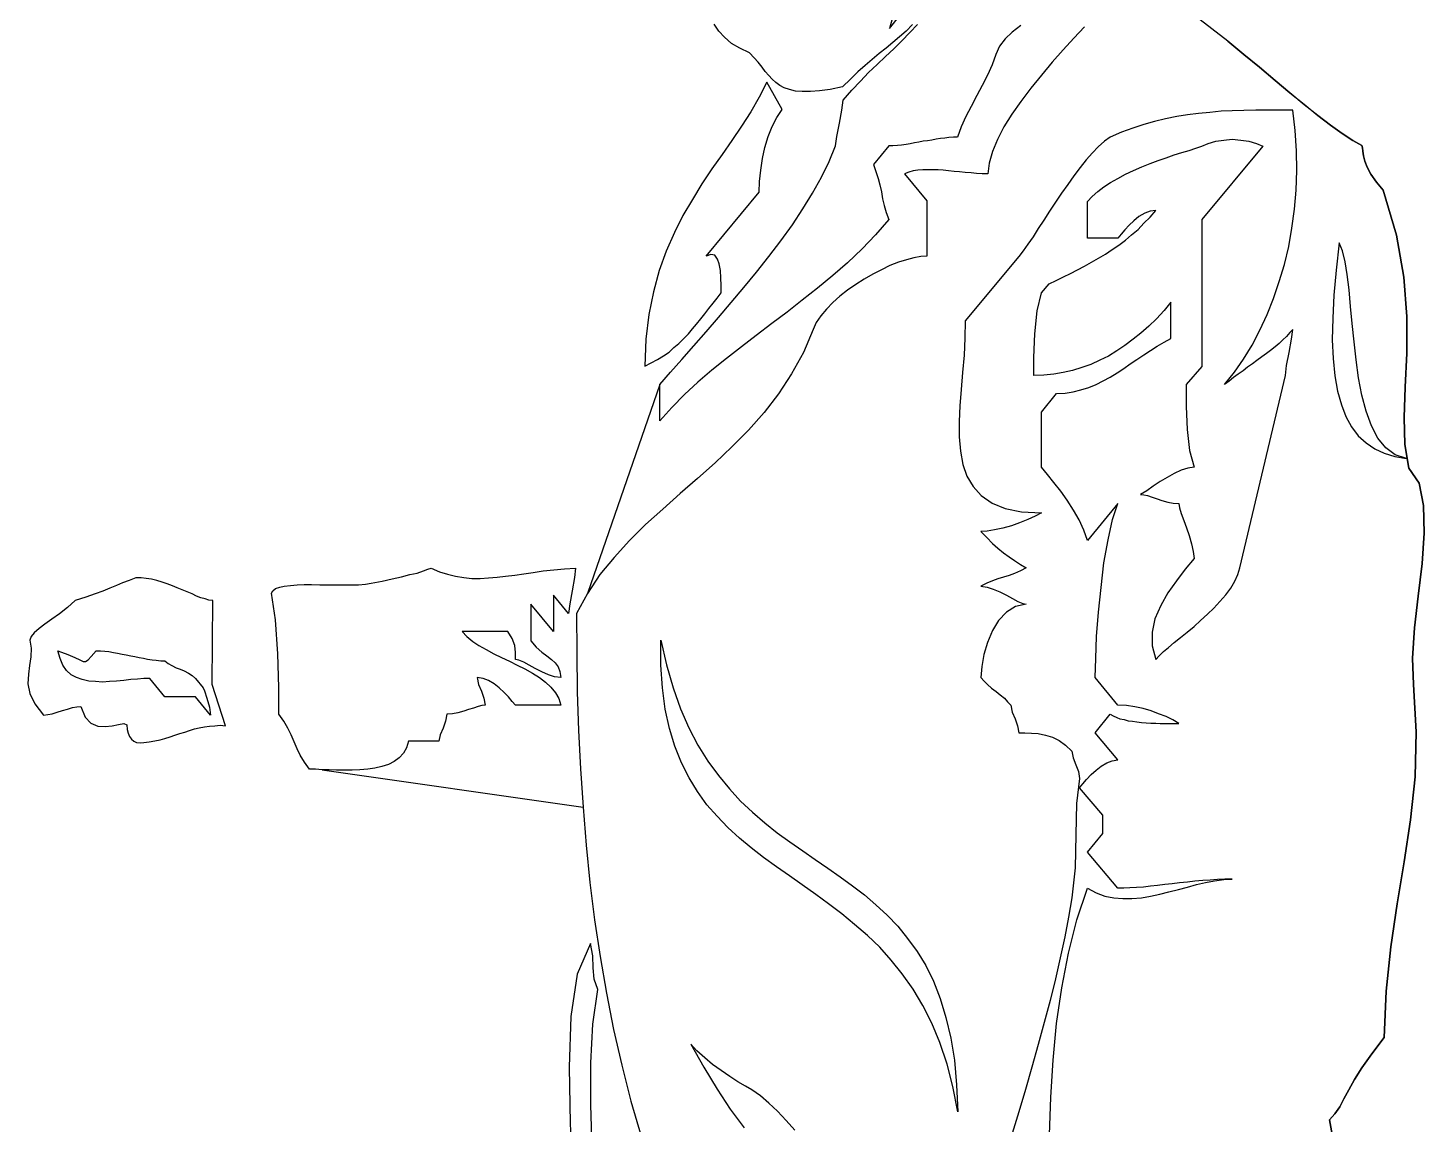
# Model space of a CAD drawing. Header units: millimetres. Extents: x -1621.3 to -1620.64, y 1857.51 to 1859.27.
# Drawn here: x -1621.296 to -1620.636, y 1858.482 to 1859 of the extents above; entities that cross this region are included whole.
import ezdxf

# ---------------------------------------------------------------- set-up
doc = ezdxf.new("R2010")
doc.units = ezdxf.units.MM
doc.header["$LTSCALE"] = 10
doc.layers.add('Humanos', color=2, linetype='Continuous')

msp = doc.modelspace()

# ---------------------------------------------------------------- linework, layer by layer
at = {"layer": 'Humanos'}
for p, q in [((-1620.9969, 1858.83124), (-1621.03113, 1858.73244)), ((-1621.15657, 1858.6492), (-1621.03326, 1858.6315))]:
    msp.add_line(p, q, dxfattribs=at)
for points in [[(-1620.88585, 1859.00861), (-1620.88837, 1858.99947), (-1620.88351, 1859.0057)], [(-1620.67677, 1858.46385), (-1620.68047, 1858.48369), (-1620.67793, 1858.48661), (-1620.6756, 1858.48991), (-1620.67365, 1858.49361), (-1620.67132, 1858.49789), (-1620.6686, 1858.50275), (-1620.6651, 1858.50839), (-1620.66044, 1858.515), (-1620.6546, 1858.52259), (-1620.65362, 1858.54456), (-1620.65149, 1858.56557), (-1620.64837, 1858.58579), (-1620.64507, 1858.60563), (-1620.64215, 1858.62547), (-1620.64001, 1858.64589), (-1620.63943, 1858.66709), (-1620.64079, 1858.68945), (-1620.64118, 1858.70191), (-1620.64021, 1858.7163), (-1620.63845, 1858.73128), (-1620.6367, 1858.74664), (-1620.63573, 1858.76103), (-1620.63593, 1858.77406), (-1620.63806, 1858.78456), (-1620.64293, 1858.79176), (-1620.64487, 1858.80284), (-1620.64507, 1858.81568), (-1620.64468, 1858.83007), (-1620.6439, 1858.84602), (-1620.6439, 1858.86333), (-1620.64527, 1858.882), (-1620.64876, 1858.90184), (-1620.65499, 1858.92304), (-1620.65829, 1858.92693), (-1620.66082, 1858.93062), (-1620.66257, 1858.93393), (-1620.66373, 1858.93685), (-1620.66432, 1858.93937), (-1620.66471, 1858.94152), (-1620.66491, 1858.94307), (-1620.6651, 1858.94424), (-1620.66938, 1858.94657), (-1620.67443, 1858.94987), (-1620.67988, 1858.95377), (-1620.68591, 1858.95843), (-1620.69233, 1858.96349), (-1620.69913, 1858.96913), (-1620.70614, 1858.97496), (-1620.71352, 1858.98119), (-1620.72092, 1858.98722), (-1620.7285, 1858.99344), (-1620.73609, 1858.99928), (-1620.74367, 1859.00511)], [(-1620.79619, 1859.00025), (-1620.80124, 1858.995), (-1620.8063, 1858.98936), (-1620.81155, 1858.98352), (-1620.81661, 1858.9775), (-1620.82166, 1858.97127), (-1620.82633, 1858.96505), (-1620.83061, 1858.95902), (-1620.8343, 1858.95299), (-1620.83742, 1858.94696), (-1620.83975, 1858.94132), (-1620.84131, 1858.93588), (-1620.84189, 1858.93082), (-1620.84461, 1858.93082), (-1620.84734, 1858.93102), (-1620.84987, 1858.93121), (-1620.85259, 1858.9314), (-1620.85531, 1858.93179), (-1620.85784, 1858.93199), (-1620.86056, 1858.93218), (-1620.86309, 1858.93257), (-1620.86543, 1858.93276), (-1620.86795, 1858.93276), (-1620.87029, 1858.93276), (-1620.87262, 1858.93276), (-1620.87496, 1858.93257), (-1620.87729, 1858.93218), (-1620.87923, 1858.9316), (-1620.88137, 1858.93082), (-1620.87068, 1858.91798), (-1620.87068, 1858.89192), (-1620.87359, 1858.89173), (-1620.8769, 1858.89115), (-1620.8804, 1858.89017), (-1620.88409, 1858.889), (-1620.88818, 1858.88745), (-1620.89226, 1858.8855), (-1620.89635, 1858.88336), (-1620.90043, 1858.88103), (-1620.90432, 1858.8785), (-1620.90821, 1858.87578), (-1620.91191, 1858.87305), (-1620.91522, 1858.86994), (-1620.91813, 1858.86683), (-1620.92085, 1858.86372), (-1620.92299, 1858.86061), (-1620.92455, 1858.8573), (-1620.92902, 1858.84641), (-1620.93466, 1858.8363), (-1620.94089, 1858.82677), (-1620.94769, 1858.81801), (-1620.95509, 1858.80965), (-1620.96286, 1858.80187), (-1620.97084, 1858.79428), (-1620.9792, 1858.7869), (-1620.98737, 1858.7797), (-1620.99554, 1858.77231), (-1621.0037, 1858.76511), (-1621.01129, 1858.75753), (-1621.01848, 1858.74955), (-1621.0253, 1858.74139), (-1621.03113, 1858.73244), (-1621.03638, 1858.7231), (-1621.03619, 1858.70443), (-1621.03599, 1858.68596), (-1621.03541, 1858.66767), (-1621.03444, 1858.64958), (-1621.03326, 1858.6315), (-1621.03171, 1858.61361), (-1621.02997, 1858.59591), (-1621.02782, 1858.57821), (-1621.0251, 1858.5609), (-1621.02218, 1858.54359), (-1621.01887, 1858.52648), (-1621.01499, 1858.50955), (-1621.01071, 1858.49263), (-1621.00585, 1858.4761)], [(-1620.82633, 1859.00084), (-1620.83042, 1858.99772), (-1620.83372, 1858.99461), (-1620.83645, 1858.99111), (-1620.83819, 1858.98722), (-1620.83995, 1858.98236), (-1620.84208, 1858.9775), (-1620.84461, 1858.97263), (-1620.84714, 1858.96777), (-1620.84987, 1858.96271), (-1620.85239, 1858.95785), (-1620.85453, 1858.95299), (-1620.85628, 1858.94813), (-1620.85822, 1858.94813), (-1620.86037, 1858.94793), (-1620.86231, 1858.94774), (-1620.86426, 1858.94754), (-1620.8664, 1858.94716), (-1620.86834, 1858.94677), (-1620.87048, 1858.94638), (-1620.87242, 1858.94619), (-1620.87457, 1858.9458), (-1620.87651, 1858.9454), (-1620.87865, 1858.94501), (-1620.8806, 1858.94462), (-1620.88273, 1858.94443), (-1620.88468, 1858.94424), (-1620.88682, 1858.94404), (-1620.88876, 1858.94404), (-1620.89596, 1858.93529), (-1620.89479, 1858.93199), (-1620.89382, 1858.92868), (-1620.89304, 1858.92557), (-1620.89226, 1858.92226), (-1620.89168, 1858.91895), (-1620.8909, 1858.91584), (-1620.88993, 1858.91254), (-1620.88876, 1858.90923), (-1620.89499, 1858.90204), (-1620.9014, 1858.89542), (-1620.90821, 1858.88881), (-1620.91522, 1858.88278), (-1620.92241, 1858.87675), (-1620.92961, 1858.87111), (-1620.9368, 1858.86547), (-1620.94399, 1858.86002), (-1620.95139, 1858.85438), (-1620.95839, 1858.84913), (-1620.96539, 1858.84349), (-1620.97239, 1858.83805), (-1620.979, 1858.83241), (-1620.98523, 1858.82657), (-1620.99126, 1858.82035), (-1620.9969, 1858.81412), (-1620.9969, 1858.83124), (-1620.99184, 1858.83708), (-1620.98659, 1858.8431), (-1620.98095, 1858.84952), (-1620.97512, 1858.85614), (-1620.96928, 1858.86294), (-1620.96325, 1858.86994), (-1620.95722, 1858.87714), (-1620.95119, 1858.88433), (-1620.94536, 1858.89173), (-1620.93972, 1858.89911), (-1620.93427, 1858.9067), (-1620.92941, 1858.91428), (-1620.92475, 1858.92168), (-1620.92047, 1858.92926), (-1620.91696, 1858.93666), (-1620.91385, 1858.94404), (-1620.91327, 1858.94852), (-1620.9121, 1858.95474), (-1620.91094, 1858.96097), (-1620.91035, 1858.96563), (-1620.90627, 1858.9703), (-1620.90218, 1858.97457), (-1620.89829, 1858.97866), (-1620.89421, 1858.98255), (-1620.89032, 1858.98625), (-1620.88643, 1858.98994), (-1620.88254, 1858.99364), (-1620.87884, 1858.99753), (-1620.87515, 1859.00142)], [(-1620.87748, 1859.00142), (-1620.8806, 1858.9983), (-1620.8837, 1858.99558), (-1620.88682, 1858.99286), (-1620.88993, 1858.99014), (-1620.89323, 1858.98761), (-1620.89654, 1858.98488), (-1620.89985, 1858.98197), (-1620.90335, 1858.97905), (-1620.90685, 1858.97555), (-1620.91055, 1858.97186), (-1620.91638, 1858.97069), (-1620.92144, 1858.9701), (-1620.92572, 1858.96971), (-1620.92961, 1858.96971), (-1620.93291, 1858.96991), (-1620.93564, 1858.97069), (-1620.93816, 1858.97147), (-1620.9403, 1858.97263), (-1620.94205, 1858.97399), (-1620.9438, 1858.97555), (-1620.94536, 1858.9773), (-1620.94711, 1858.97924), (-1620.94866, 1858.98119), (-1620.95042, 1858.98352), (-1620.95236, 1858.98567), (-1620.9545, 1858.988), (-1620.95917, 1858.99014), (-1620.96305, 1858.99247), (-1620.96636, 1858.99539), (-1620.96908, 1858.9983), (-1620.97123, 1859.00161)], [(-1620.7285, 1858.99344), (-1620.7285, 1858.99344), (-1620.72092, 1858.98722), (-1620.71352, 1858.98119), (-1620.70614, 1858.97496), (-1620.69913, 1858.96913), (-1620.69233, 1858.96369), (-1620.68591, 1858.95843), (-1620.67988, 1858.95377), (-1620.67443, 1858.94987), (-1620.66938, 1858.94657), (-1620.6651, 1858.94424), (-1620.66491, 1858.94307), (-1620.66471, 1858.94152), (-1620.66432, 1858.93937), (-1620.66373, 1858.93685), (-1620.66257, 1858.93393), (-1620.66082, 1858.93062), (-1620.65829, 1858.92693), (-1620.65499, 1858.92304), (-1620.64876, 1858.90184), (-1620.64527, 1858.882), (-1620.6439, 1858.86333), (-1620.6439, 1858.84602), (-1620.64468, 1858.83007), (-1620.64507, 1858.81568), (-1620.64487, 1858.80284), (-1620.64293, 1858.79176), (-1620.63806, 1858.78456), (-1620.63593, 1858.77406), (-1620.63573, 1858.76103), (-1620.6367, 1858.74664), (-1620.63845, 1858.73128), (-1620.64021, 1858.7163), (-1620.64118, 1858.70191), (-1620.64079, 1858.68945), (-1620.63943, 1858.66709), (-1620.64001, 1858.64589), (-1620.64215, 1858.62547), (-1620.64507, 1858.60563), (-1620.64837, 1858.58579), (-1620.65149, 1858.56557), (-1620.65362, 1858.54456), (-1620.6546, 1858.52259), (-1620.66044, 1858.515), (-1620.6651, 1858.50839), (-1620.6686, 1858.50275), (-1620.67132, 1858.49789), (-1620.67365, 1858.49361), (-1620.6756, 1858.48991), (-1620.67793, 1858.48661), (-1620.68047, 1858.48369), (-1620.67677, 1858.46385)], [(-1620.94633, 1858.97419), (-1620.95003, 1858.96699), (-1620.95391, 1858.96018), (-1620.95839, 1858.95338), (-1620.96286, 1858.94657), (-1620.96753, 1858.93996), (-1620.97239, 1858.93315), (-1620.97706, 1858.92615), (-1620.98153, 1858.91876), (-1620.98601, 1858.91118), (-1620.99009, 1858.90301), (-1620.99398, 1858.89425), (-1620.99729, 1858.88511), (-1621.00001, 1858.875), (-1621.00215, 1858.8643), (-1621.00351, 1858.85263), (-1621.00409, 1858.83999), (-1621.00098, 1858.84155), (-1620.99806, 1858.8431), (-1620.99515, 1858.84485), (-1620.99262, 1858.84661), (-1620.99029, 1858.84874), (-1620.98795, 1858.85069), (-1620.98562, 1858.85302), (-1620.98348, 1858.85516), (-1620.98153, 1858.8575), (-1620.97959, 1858.85983), (-1620.97764, 1858.86236), (-1620.9757, 1858.86469), (-1620.97375, 1858.86722), (-1620.97181, 1858.86974), (-1620.96987, 1858.87208), (-1620.96792, 1858.87461), (-1620.96792, 1858.87811), (-1620.96811, 1858.88161), (-1620.96831, 1858.88511), (-1620.96889, 1858.88822), (-1620.96967, 1858.89056), (-1620.97103, 1858.89231), (-1620.97278, 1858.8927), (-1620.97512, 1858.89192), (-1620.95003, 1858.92207), (-1620.94983, 1858.92712), (-1620.94925, 1858.93257), (-1620.94847, 1858.93801), (-1620.9473, 1858.94326), (-1620.94575, 1858.94852), (-1620.9438, 1858.95318), (-1620.94166, 1858.95746), (-1620.93913, 1858.96116), (-1620.94633, 1858.97419)], [(-1620.69777, 1858.96097), (-1620.7038, 1858.96097), (-1620.70964, 1858.96097), (-1620.71528, 1858.96097), (-1620.72092, 1858.96077), (-1620.72636, 1858.96058), (-1620.73162, 1858.96038), (-1620.73706, 1858.95979), (-1620.74231, 1858.9594), (-1620.74756, 1858.95863), (-1620.75262, 1858.95785), (-1620.75787, 1858.95688), (-1620.76312, 1858.95552), (-1620.76818, 1858.95415), (-1620.77343, 1858.95241), (-1620.77868, 1858.95046), (-1620.78412, 1858.94813), (-1620.78685, 1858.94619), (-1620.78977, 1858.94365), (-1620.79249, 1858.94074), (-1620.79541, 1858.93743), (-1620.79832, 1858.93373), (-1620.80124, 1858.92984), (-1620.80416, 1858.92576), (-1620.80708, 1858.92168), (-1620.81, 1858.9174), (-1620.81272, 1858.91312), (-1620.81544, 1858.90884), (-1620.81816, 1858.90495), (-1620.8205, 1858.90106), (-1620.82302, 1858.89756), (-1620.82517, 1858.89445), (-1620.8273, 1858.89173), (-1620.85259, 1858.86139), (-1620.85278, 1858.85322), (-1620.85317, 1858.84505), (-1620.85395, 1858.83688), (-1620.85453, 1858.8289), (-1620.85512, 1858.82113), (-1620.85551, 1858.81373), (-1620.85551, 1858.80654), (-1620.85492, 1858.79973), (-1620.85375, 1858.79351), (-1620.85181, 1858.78787), (-1620.84889, 1858.78301), (-1620.84501, 1858.77873), (-1620.83995, 1858.77522), (-1620.83372, 1858.7727), (-1620.82594, 1858.77115), (-1620.81661, 1858.77056), (-1620.81952, 1858.769), (-1620.82302, 1858.76745), (-1620.82691, 1858.76589), (-1620.83081, 1858.76453), (-1620.83489, 1858.76336), (-1620.83877, 1858.76259), (-1620.84228, 1858.762), (-1620.8452, 1858.76181), (-1620.84247, 1858.75889), (-1620.83975, 1858.75617), (-1620.83722, 1858.75383), (-1620.8345, 1858.7517), (-1620.83178, 1858.74975), (-1620.82925, 1858.748), (-1620.82653, 1858.74625), (-1620.8238, 1858.74469), (-1620.82653, 1858.74314), (-1620.82925, 1858.74197), (-1620.83178, 1858.741), (-1620.8345, 1858.74022), (-1620.83722, 1858.73944), (-1620.83975, 1858.73847), (-1620.84247, 1858.7373), (-1620.8452, 1858.73594), (-1620.84228, 1858.73555), (-1620.83936, 1858.73458), (-1620.83625, 1858.73322), (-1620.83314, 1858.73166), (-1620.83022, 1858.7301), (-1620.82769, 1858.72874), (-1620.82536, 1858.72777), (-1620.8238, 1858.72738), (-1620.82886, 1858.72641), (-1620.83314, 1858.72369), (-1620.83683, 1858.71979), (-1620.83975, 1858.71493), (-1620.84208, 1858.70929), (-1620.84383, 1858.70365), (-1620.84481, 1858.69801), (-1620.8452, 1858.69276), (-1620.84364, 1858.69102), (-1620.84208, 1858.68945), (-1620.84014, 1858.68771), (-1620.838, 1858.68615), (-1620.83606, 1858.68459), (-1620.83411, 1858.68304), (-1620.83255, 1858.68129), (-1620.831, 1858.67973), (-1620.83042, 1858.67643), (-1620.82905, 1858.67331), (-1620.82789, 1858.67), (-1620.8273, 1858.6667), (-1620.82439, 1858.6667), (-1620.82128, 1858.66651), (-1620.81816, 1858.66632), (-1620.81466, 1858.66553), (-1620.81136, 1858.66456), (-1620.80824, 1858.66301), (-1620.80514, 1858.66087), (-1620.80221, 1858.65795), (-1620.80163, 1858.65483), (-1620.80027, 1858.65153), (-1620.7991, 1858.64842), (-1620.79852, 1858.64511), (-1620.80008, 1858.63325), (-1620.80027, 1858.61847), (-1620.80066, 1858.60291), (-1620.80221, 1858.58871), (-1620.80377, 1858.57957), (-1620.80552, 1858.57023), (-1620.80766, 1858.56031), (-1620.81, 1858.55039), (-1620.81252, 1858.54009), (-1620.81525, 1858.52978), (-1620.81816, 1858.51928), (-1620.82108, 1858.50858), (-1620.82419, 1858.49808), (-1620.8273, 1858.48758), (-1620.83042, 1858.47727)], [(-1620.81272, 1858.47669), (-1620.81213, 1858.49438), (-1620.81097, 1858.51189), (-1620.80941, 1858.5292), (-1620.80688, 1858.54612), (-1620.80377, 1858.56246), (-1620.79988, 1858.57821), (-1620.79483, 1858.59318), (-1620.79074, 1858.59105), (-1620.78666, 1858.58949), (-1620.78238, 1858.58871), (-1620.7781, 1858.58832), (-1620.77382, 1858.58832), (-1620.76934, 1858.58871), (-1620.76507, 1858.58949), (-1620.7606, 1858.59046), (-1620.75632, 1858.59144), (-1620.75184, 1858.5926), (-1620.74756, 1858.59377), (-1620.74328, 1858.59493), (-1620.739, 1858.59591), (-1620.73473, 1858.59669), (-1620.73045, 1858.59727), (-1620.72636, 1858.59746), (-1620.72987, 1858.59746), (-1620.73336, 1858.59727), (-1620.73687, 1858.59708), (-1620.74037, 1858.59688), (-1620.74406, 1858.59649), (-1620.74756, 1858.5961), (-1620.75126, 1858.59571), (-1620.75476, 1858.59532), (-1620.75826, 1858.59493), (-1620.76176, 1858.59454), (-1620.76507, 1858.59416), (-1620.76837, 1858.59377), (-1620.77168, 1858.59357), (-1620.77479, 1858.59338), (-1620.77771, 1858.59318), (-1620.78043, 1858.59318), (-1620.79483, 1858.6103), (-1620.78763, 1858.61905), (-1620.78763, 1858.6278), (-1620.79852, 1858.64064), (-1620.79696, 1858.64259), (-1620.79522, 1858.64453), (-1620.79307, 1858.64687), (-1620.79074, 1858.649), (-1620.7884, 1858.65095), (-1620.78569, 1858.65251), (-1620.78315, 1858.65348), (-1620.78043, 1858.65386), (-1620.79113, 1858.6667), (-1620.78412, 1858.67545), (-1620.78276, 1858.67467), (-1620.78102, 1858.6739), (-1620.77946, 1858.67331), (-1620.77751, 1858.67293), (-1620.77557, 1858.67234), (-1620.77362, 1858.67215), (-1620.77149, 1858.67176), (-1620.76934, 1858.67157), (-1620.76701, 1858.67137), (-1620.76487, 1858.67118), (-1620.76254, 1858.67118), (-1620.7604, 1858.67098), (-1620.75806, 1858.67098), (-1620.75593, 1858.67098), (-1620.75378, 1858.67098), (-1620.75165, 1858.67098), (-1620.75456, 1858.67273), (-1620.75768, 1858.67428), (-1620.76118, 1858.67565), (-1620.76468, 1858.67701), (-1620.76856, 1858.67818), (-1620.77246, 1858.67895), (-1620.77635, 1858.67953), (-1620.78043, 1858.67973), (-1620.79113, 1858.69276), (-1620.79094, 1858.70171), (-1620.79055, 1858.71221), (-1620.78957, 1858.72369), (-1620.7884, 1858.73535), (-1620.78704, 1858.74703), (-1620.7851, 1858.75792), (-1620.78296, 1858.76745), (-1620.78043, 1858.77503), (-1620.79483, 1858.75753), (-1620.79658, 1858.76239), (-1620.79871, 1858.76725), (-1620.80144, 1858.77192), (-1620.80435, 1858.77659), (-1620.80746, 1858.78087), (-1620.81077, 1858.78495), (-1620.81369, 1858.78865), (-1620.81661, 1858.79215), (-1620.81661, 1858.81821), (-1620.80941, 1858.82696), (-1620.80533, 1858.82716), (-1620.80163, 1858.82774), (-1620.79793, 1858.82871), (-1620.79424, 1858.82987), (-1620.79074, 1858.83124), (-1620.78743, 1858.83299), (-1620.78412, 1858.83474), (-1620.78082, 1858.83669), (-1620.77771, 1858.83882), (-1620.7746, 1858.84097), (-1620.77149, 1858.8431), (-1620.76818, 1858.84524), (-1620.76507, 1858.84738), (-1620.76196, 1858.84932), (-1620.75865, 1858.85128), (-1620.75535, 1858.85302), (-1620.75535, 1858.87014), (-1620.75865, 1858.86625), (-1620.76215, 1858.86236), (-1620.76585, 1858.85886), (-1620.76954, 1858.85555), (-1620.77323, 1858.85263), (-1620.77713, 1858.84971), (-1620.78102, 1858.84719), (-1620.78491, 1858.84466), (-1620.78899, 1858.84271), (-1620.79327, 1858.84077), (-1620.79755, 1858.83921), (-1620.80183, 1858.83785), (-1620.8063, 1858.83688), (-1620.81077, 1858.83611), (-1620.81544, 1858.83571), (-1620.82011, 1858.83552), (-1620.82011, 1858.84407), (-1620.81972, 1858.85516), (-1620.81855, 1858.86606), (-1620.81661, 1858.87461), (-1620.81291, 1858.87889), (-1620.80961, 1858.88045), (-1620.80611, 1858.8822), (-1620.8028, 1858.88375), (-1620.79949, 1858.8855), (-1620.79619, 1858.88725), (-1620.79288, 1858.889), (-1620.78957, 1858.89095), (-1620.78627, 1858.89289), (-1620.78315, 1858.89503), (-1620.78005, 1858.89717), (-1620.77693, 1858.8995), (-1620.77401, 1858.90204), (-1620.7709, 1858.90456), (-1620.76818, 1858.90748), (-1620.76526, 1858.9104), (-1620.76254, 1858.91351), (-1620.76526, 1858.91312), (-1620.76779, 1858.91215), (-1620.77052, 1858.91059), (-1620.77284, 1858.90864), (-1620.77518, 1858.90651), (-1620.77713, 1858.90436), (-1620.77887, 1858.90223), (-1620.78043, 1858.90048), (-1620.79483, 1858.90048), (-1620.79483, 1858.91779), (-1620.79268, 1858.92012), (-1620.78996, 1858.92246), (-1620.78704, 1858.92459), (-1620.78393, 1858.92674), (-1620.78043, 1858.92868), (-1620.77693, 1858.93062), (-1620.77304, 1858.93237), (-1620.76915, 1858.93412), (-1620.76526, 1858.93568), (-1620.76137, 1858.93704), (-1620.75768, 1858.9384), (-1620.75378, 1858.93976), (-1620.75029, 1858.94093), (-1620.74679, 1858.94191), (-1620.74367, 1858.94288), (-1620.74076, 1858.94385), (-1620.73784, 1858.94521), (-1620.73414, 1858.94619), (-1620.73045, 1858.94677), (-1620.72636, 1858.94716), (-1620.72228, 1858.94677), (-1620.71858, 1858.94619), (-1620.71489, 1858.94521), (-1620.71197, 1858.94385), (-1620.74076, 1858.90923), (-1620.74076, 1858.83979), (-1620.74814, 1858.83124), (-1620.74814, 1858.82093), (-1620.74776, 1858.81004), (-1620.74659, 1858.80012), (-1620.74445, 1858.79215), (-1620.74737, 1858.79176), (-1620.75048, 1858.79079), (-1620.75378, 1858.78923), (-1620.75709, 1858.78729), (-1620.7604, 1858.78534), (-1620.7637, 1858.7832), (-1620.76682, 1858.78106), (-1620.76974, 1858.77931), (-1620.76818, 1858.77911), (-1620.76643, 1858.77873), (-1620.76429, 1858.77795), (-1620.76196, 1858.77717), (-1620.75962, 1858.7764), (-1620.7569, 1858.77562), (-1620.75437, 1858.77522), (-1620.75165, 1858.77503), (-1620.75126, 1858.77289), (-1620.75048, 1858.77036), (-1620.74931, 1858.76706), (-1620.74795, 1858.76356), (-1620.74679, 1858.75986), (-1620.74562, 1858.75597), (-1620.74484, 1858.75228), (-1620.74445, 1858.74897), (-1620.74873, 1858.74391), (-1620.75281, 1858.73847), (-1620.7569, 1858.73283), (-1620.76021, 1858.7268), (-1620.76293, 1858.72057), (-1620.76429, 1858.71415), (-1620.76429, 1858.70774), (-1620.76254, 1858.70132), (-1620.76098, 1858.70307), (-1620.75884, 1858.70501), (-1620.75651, 1858.70696), (-1620.75378, 1858.70929), (-1620.75087, 1858.71163), (-1620.74776, 1858.71415), (-1620.74445, 1858.71688), (-1620.74134, 1858.71979), (-1620.73803, 1858.72272), (-1620.73512, 1858.72563), (-1620.7322, 1858.72874), (-1620.72948, 1858.73186), (-1620.72714, 1858.73496), (-1620.7252, 1858.73827), (-1620.72383, 1858.74139), (-1620.72286, 1858.74469), (-1620.70128, 1858.83552), (-1620.70069, 1858.84018), (-1620.69952, 1858.84641), (-1620.69835, 1858.85263), (-1620.69777, 1858.8573), (-1620.69913, 1858.85575), (-1620.70069, 1858.85399), (-1620.70244, 1858.85244), (-1620.70419, 1858.85069), (-1620.70614, 1858.84913), (-1620.70827, 1858.84738), (-1620.71022, 1858.84583), (-1620.71236, 1858.84427), (-1620.7147, 1858.84252), (-1620.71683, 1858.84097), (-1620.71917, 1858.83941), (-1620.72131, 1858.83766), (-1620.72364, 1858.83611), (-1620.72578, 1858.83454), (-1620.72792, 1858.8328), (-1620.73006, 1858.83124), (-1620.72539, 1858.83708), (-1620.72111, 1858.8433), (-1620.71703, 1858.84991), (-1620.71333, 1858.85691), (-1620.70983, 1858.8643), (-1620.70691, 1858.87189), (-1620.70419, 1858.87986), (-1620.70166, 1858.88803), (-1620.69972, 1858.8964), (-1620.69816, 1858.90514), (-1620.697, 1858.91409), (-1620.69622, 1858.92304), (-1620.69583, 1858.93237), (-1620.69603, 1858.94171), (-1620.69661, 1858.95124), (-1620.69777, 1858.96097)], [(-1620.64409, 1858.79623), (-1620.64934, 1858.79798), (-1620.65382, 1858.80129), (-1620.65751, 1858.80596), (-1620.66063, 1858.81179), (-1620.66315, 1858.8186), (-1620.6651, 1858.82619), (-1620.66666, 1858.83435), (-1620.66782, 1858.84291), (-1620.66879, 1858.85147), (-1620.66977, 1858.86002), (-1620.67055, 1858.86819), (-1620.67113, 1858.87598), (-1620.6721, 1858.88317), (-1620.67307, 1858.88919), (-1620.67424, 1858.89445), (-1620.6758, 1858.89814), (-1620.67735, 1858.88531), (-1620.67832, 1858.87344), (-1620.6789, 1858.86255), (-1620.6791, 1858.85244), (-1620.67871, 1858.84349), (-1620.67793, 1858.83532), (-1620.67658, 1858.82813), (-1620.67483, 1858.82171), (-1620.67268, 1858.81607), (-1620.66996, 1858.81121), (-1620.66685, 1858.80693), (-1620.66315, 1858.80362), (-1620.65907, 1858.8009), (-1620.6546, 1858.79876), (-1620.64954, 1858.79721), (-1620.64409, 1858.79623)], [(-1621.2083, 1858.72913), (-1621.21006, 1858.72932), (-1621.21181, 1858.72991), (-1621.21395, 1858.73049), (-1621.21589, 1858.73128), (-1621.21803, 1858.73225), (-1621.22037, 1858.73322), (-1621.2227, 1858.73419), (-1621.22504, 1858.73516), (-1621.22737, 1858.73614), (-1621.2299, 1858.73711), (-1621.23223, 1858.73788), (-1621.23476, 1858.73866), (-1621.23729, 1858.73924), (-1621.23982, 1858.73963), (-1621.24215, 1858.73983), (-1621.24468, 1858.73983), (-1621.24779, 1858.73866), (-1621.2509, 1858.7375), (-1621.25382, 1858.73633), (-1621.25693, 1858.73496), (-1621.26024, 1858.7336), (-1621.26393, 1858.73225), (-1621.26821, 1858.73069), (-1621.27326, 1858.72913), (-1621.27696, 1858.72583), (-1621.28066, 1858.72291), (-1621.28436, 1858.72038), (-1621.28766, 1858.71805), (-1621.29038, 1858.71591), (-1621.29271, 1858.71396), (-1621.29408, 1858.71221), (-1621.29467, 1858.71046), (-1621.29408, 1858.70657), (-1621.29427, 1858.70249), (-1621.29486, 1858.6984), (-1621.29544, 1858.69432), (-1621.29564, 1858.68984), (-1621.29467, 1858.68518), (-1621.29233, 1858.68031), (-1621.28824, 1858.67506), (-1621.2863, 1858.67526), (-1621.28416, 1858.67565), (-1621.28182, 1858.67643), (-1621.2793, 1858.67721), (-1621.27696, 1858.67779), (-1621.27463, 1858.67856), (-1621.27249, 1858.67895), (-1621.27055, 1858.67915), (-1621.2686, 1858.67409), (-1621.26588, 1858.67118), (-1621.26257, 1858.66981), (-1621.25907, 1858.66962), (-1621.25577, 1858.67), (-1621.25284, 1858.67059), (-1621.25032, 1858.67098), (-1621.24896, 1858.6704), (-1621.24876, 1858.66826), (-1621.24818, 1858.66651), (-1621.24759, 1858.66495), (-1621.24662, 1858.66359), (-1621.24565, 1858.66262), (-1621.24429, 1858.66204), (-1621.24254, 1858.66184), (-1621.24079, 1858.66204), (-1621.23826, 1858.66242), (-1621.23573, 1858.66281), (-1621.2332, 1858.66339), (-1621.23087, 1858.66398), (-1621.22834, 1858.66475), (-1621.2262, 1858.66553), (-1621.22387, 1858.66632), (-1621.22153, 1858.6669), (-1621.2192, 1858.66767), (-1621.21687, 1858.66845), (-1621.21473, 1858.66903), (-1621.2122, 1858.66942), (-1621.20987, 1858.66981), (-1621.20733, 1858.67), (-1621.20481, 1858.6702), (-1621.20228, 1858.67), (-1621.2085, 1858.68945), (-1621.2083, 1858.72913)], [(-1621.03677, 1858.74449), (-1621.03735, 1858.74002), (-1621.03832, 1858.7338), (-1621.03949, 1858.72758), (-1621.04008, 1858.7231), (-1621.04727, 1858.73166), (-1621.04727, 1858.71454), (-1621.05797, 1858.72738), (-1621.05797, 1858.71007), (-1621.05544, 1858.70716), (-1621.05271, 1858.70482), (-1621.05039, 1858.70307), (-1621.04824, 1858.70132), (-1621.04649, 1858.69976), (-1621.04494, 1858.69782), (-1621.04416, 1858.69568), (-1621.04377, 1858.69276), (-1621.04669, 1858.69315), (-1621.04961, 1858.69412), (-1621.05271, 1858.69549), (-1621.05583, 1858.69704), (-1621.05874, 1858.6986), (-1621.06128, 1858.69996), (-1621.0636, 1858.70093), (-1621.06517, 1858.70132), (-1621.06517, 1858.70462), (-1621.06556, 1858.70793), (-1621.06672, 1858.71124), (-1621.06886, 1858.71454), (-1621.09045, 1858.71454), (-1621.08811, 1858.71221), (-1621.08539, 1858.70987), (-1621.08247, 1858.70793), (-1621.07897, 1858.70599), (-1621.07547, 1858.70404), (-1621.07178, 1858.70229), (-1621.06808, 1858.70054), (-1621.06439, 1858.6986), (-1621.06069, 1858.69685), (-1621.05719, 1858.6949), (-1621.05388, 1858.69276), (-1621.05097, 1858.69062), (-1621.04843, 1858.68829), (-1621.0463, 1858.68557), (-1621.04475, 1858.68284), (-1621.04377, 1858.67973), (-1621.06517, 1858.67973), (-1621.06672, 1858.68149), (-1621.06847, 1858.68362), (-1621.07061, 1858.68576), (-1621.07294, 1858.6879), (-1621.07528, 1858.68984), (-1621.078, 1858.69141), (-1621.08053, 1858.69238), (-1621.08325, 1858.69276), (-1621.08267, 1858.68945), (-1621.08131, 1858.68635), (-1621.08014, 1858.68304), (-1621.07956, 1858.67973), (-1621.08111, 1858.67953), (-1621.08286, 1858.67915), (-1621.08501, 1858.67837), (-1621.08733, 1858.67759), (-1621.08967, 1858.67682), (-1621.09239, 1858.67604), (-1621.09492, 1858.67565), (-1621.09764, 1858.67545), (-1621.09822, 1858.67215), (-1621.0994, 1858.66884), (-1621.10076, 1858.66573), (-1621.10134, 1858.66262), (-1621.11573, 1858.66262), (-1621.1167, 1858.6595), (-1621.11806, 1858.65698), (-1621.12021, 1858.65483), (-1621.12254, 1858.65309), (-1621.12526, 1858.65173), (-1621.12837, 1858.65075), (-1621.13168, 1858.64997), (-1621.13499, 1858.64939), (-1621.13868, 1858.6492), (-1621.14237, 1858.649), (-1621.14607, 1858.649), (-1621.14977, 1858.649), (-1621.15326, 1858.6492), (-1621.15657, 1858.6492), (-1621.15969, 1858.64939), (-1621.1626, 1858.64939), (-1621.16494, 1858.6527), (-1621.16688, 1858.65601), (-1621.16843, 1858.65911), (-1621.1698, 1858.66242), (-1621.17116, 1858.66573), (-1621.17271, 1858.66884), (-1621.17466, 1858.67215), (-1621.17699, 1858.67545), (-1621.17699, 1858.6881), (-1621.17758, 1858.70404), (-1621.17855, 1858.71999), (-1621.1805, 1858.73263), (-1621.17992, 1858.7338), (-1621.17855, 1858.73477), (-1621.17661, 1858.73555), (-1621.17447, 1858.73594), (-1621.17155, 1858.73633), (-1621.16843, 1858.73653), (-1621.16513, 1858.73672), (-1621.16163, 1858.73672), (-1621.15774, 1858.73653), (-1621.15404, 1858.73653), (-1621.15016, 1858.73653), (-1621.14646, 1858.73653), (-1621.14276, 1858.73653), (-1621.13946, 1858.73653), (-1621.13615, 1858.73691), (-1621.13343, 1858.7373), (-1621.12818, 1858.73827), (-1621.12351, 1858.73944), (-1621.11904, 1858.74041), (-1621.11515, 1858.74139), (-1621.11165, 1858.74217), (-1621.10873, 1858.74314), (-1621.10659, 1858.74391), (-1621.10504, 1858.74449), (-1621.10115, 1858.74275), (-1621.09725, 1858.74158), (-1621.09356, 1858.74061), (-1621.08967, 1858.74002), (-1621.08578, 1858.73963), (-1621.08189, 1858.73963), (-1621.078, 1858.73983), (-1621.07391, 1858.74022), (-1621.06984, 1858.74061), (-1621.06556, 1858.74119), (-1621.06128, 1858.74178), (-1621.0568, 1858.74236), (-1621.05213, 1858.74314), (-1621.04708, 1858.74372), (-1621.04202, 1858.74411), (-1621.03677, 1858.74449)], [(-1620.99651, 1858.71046), (-1620.99378, 1858.69879), (-1620.99068, 1858.6879), (-1620.98717, 1858.67798), (-1620.98328, 1858.66903), (-1620.979, 1858.66087), (-1620.97434, 1858.65328), (-1620.96928, 1858.64648), (-1620.96403, 1858.64025), (-1620.95877, 1858.63441), (-1620.95314, 1858.62916), (-1620.9473, 1858.62411), (-1620.94147, 1858.61944), (-1620.93544, 1858.61516), (-1620.92941, 1858.61088), (-1620.92357, 1858.6068), (-1620.91755, 1858.60272), (-1620.91171, 1858.59863), (-1620.90588, 1858.59435), (-1620.90024, 1858.59007), (-1620.89479, 1858.5854), (-1620.88954, 1858.58054), (-1620.88448, 1858.57529), (-1620.87982, 1858.56945), (-1620.87535, 1858.56323), (-1620.87126, 1858.55662), (-1620.86756, 1858.54923), (-1620.86445, 1858.54106), (-1620.86173, 1858.53212), (-1620.85939, 1858.52239), (-1620.85764, 1858.51189), (-1620.85667, 1858.50022), (-1620.85609, 1858.48758), (-1620.85842, 1858.49944), (-1620.86115, 1858.51013), (-1620.86465, 1858.52025), (-1620.86834, 1858.52939), (-1620.87262, 1858.53776), (-1620.87729, 1858.54553), (-1620.88234, 1858.55273), (-1620.88759, 1858.55915), (-1620.89304, 1858.56537), (-1620.89887, 1858.57082), (-1620.90491, 1858.57607), (-1620.91094, 1858.58113), (-1620.91716, 1858.58579), (-1620.92318, 1858.59026), (-1620.92961, 1858.59474), (-1620.93564, 1858.59902), (-1620.94186, 1858.6033), (-1620.94788, 1858.60777), (-1620.95372, 1858.61225), (-1620.95936, 1858.61691), (-1620.96481, 1858.62197), (-1620.96987, 1858.62722), (-1620.97473, 1858.63267), (-1620.9792, 1858.63889), (-1620.98309, 1858.64531), (-1620.98678, 1858.65251), (-1620.9899, 1858.66028), (-1620.99242, 1858.66865), (-1620.99437, 1858.67779), (-1620.99573, 1858.6879), (-1620.99651, 1858.6986), (-1620.99651, 1858.71046)], [(-1621.28144, 1858.7054), (-1621.27677, 1858.70365), (-1621.27346, 1858.70229), (-1621.27113, 1858.70113), (-1621.26958, 1858.70035), (-1621.2684, 1858.70035), (-1621.26724, 1858.70113), (-1621.26568, 1858.70268), (-1621.26335, 1858.7054), (-1621.2614, 1858.7054), (-1621.25927, 1858.70521), (-1621.25732, 1858.70501), (-1621.25518, 1858.70462), (-1621.25323, 1858.70424), (-1621.2511, 1858.70385), (-1621.24915, 1858.70346), (-1621.24701, 1858.70307), (-1621.24507, 1858.70268), (-1621.24312, 1858.70229), (-1621.24098, 1858.70191), (-1621.23904, 1858.70152), (-1621.2369, 1858.70113), (-1621.23496, 1858.70093), (-1621.23281, 1858.70074), (-1621.23087, 1858.70074), (-1621.22931, 1858.69937), (-1621.22756, 1858.6984), (-1621.22562, 1858.69743), (-1621.22367, 1858.69666), (-1621.22173, 1858.69588), (-1621.21979, 1858.6949), (-1621.21803, 1858.69373), (-1621.21648, 1858.69238), (-1621.21278, 1858.6879), (-1621.2122, 1858.68654), (-1621.21103, 1858.68304), (-1621.20987, 1858.67876), (-1621.20928, 1858.67506), (-1621.21648, 1858.68362), (-1621.23087, 1858.68362), (-1621.23806, 1858.69238), (-1621.24079, 1858.69238), (-1621.2439, 1858.69199), (-1621.24701, 1858.69179), (-1621.25032, 1858.69141), (-1621.25382, 1858.69102), (-1621.25712, 1858.69082), (-1621.26043, 1858.69062), (-1621.26374, 1858.69082), (-1621.26685, 1858.69102), (-1621.26996, 1858.69179), (-1621.27268, 1858.69276), (-1621.27522, 1858.69412), (-1621.27735, 1858.69607), (-1621.2791, 1858.6986), (-1621.28047, 1858.70171), (-1621.28144, 1858.7054)], [(-1621.02977, 1858.56713), (-1621.03599, 1858.55254), (-1621.0391, 1858.53251), (-1621.03988, 1858.50858), (-1621.0393, 1858.48194), (-1621.03813, 1858.45432)], [(-1621.02899, 1858.47026), (-1621.02957, 1858.49088), (-1621.02957, 1858.51072), (-1621.0286, 1858.529), (-1621.02627, 1858.54534), (-1621.02801, 1858.5502), (-1621.0284, 1858.55565), (-1621.0286, 1858.56129), (-1621.02977, 1858.56713)], [(-1620.9331, 1858.47882), (-1620.93719, 1858.48349), (-1620.94128, 1858.48777), (-1620.94536, 1858.49166), (-1620.94944, 1858.49516), (-1620.95352, 1858.49789), (-1620.95645, 1858.49963), (-1620.96014, 1858.50178), (-1620.96383, 1858.5043), (-1620.96792, 1858.50703), (-1620.972, 1858.50994), (-1620.9757, 1858.51306), (-1620.97939, 1858.51637), (-1620.98231, 1858.51947), (-1620.97609, 1858.50858), (-1620.96987, 1858.49827), (-1620.96364, 1858.48874), (-1620.95703, 1858.47999)]]:
    msp.add_lwpolyline(points, dxfattribs=at)

doc.saveas('drawing.dxf')
